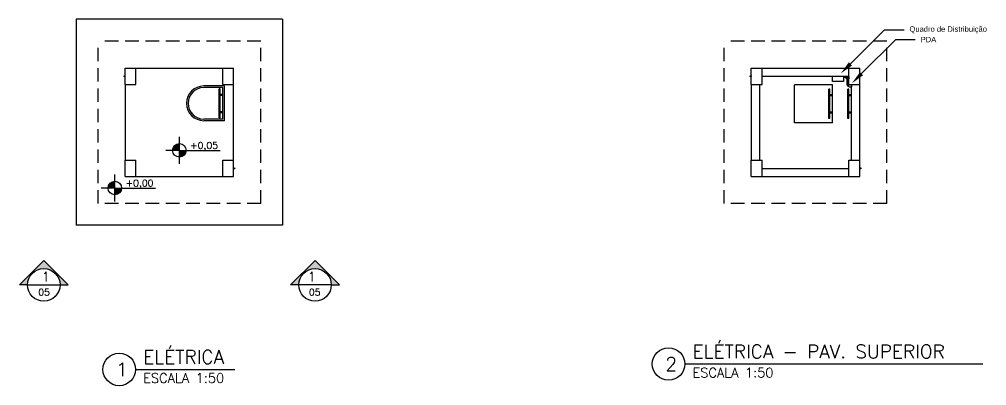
# Model space of a CAD drawing. Extents: x 0 to 7472, y -3979 to 0.
# Drawn here: x 7315.92 to 7333.74, y -3979.5 to -3972.74 of the extents above; entities that cross this region are included whole.
import ezdxf
from ezdxf import colors
from ezdxf.entities.mleader import LeaderData, LeaderLine
from ezdxf.math import Vec2, Vec3

# ---------------------------------------------------------------- set-up
doc = ezdxf.new("R2010")
doc.units = 0
doc.linetypes.add('CACHE', pattern=[0.375, 0.25, -0.125])
doc.linetypes.add('CONTINU', pattern=[0])
doc.layers.get('0').update_dxf_attribs({"linetype": 'CONTINUOUS'})
for name, color, linetype in [('Arquitetônico - Cotas', 1, 'CONTINUOUS'), ('Arquitetônico - Projeção Telhado', 253, 'CACHE'), ('Símbolos - Indicação Fachada Elevação Vista', 7, 'CONTINUOUS')]:
    doc.layers.add(name, color=color, linetype=linetype)
for name, color, linetype, lineweight in [('Arquitetônico - Desnível', 8, 'CONTINUOUS', 20), ('Arquitetônico - Mobiliário', 253, 'CONTINU', 5), ('Elétrica', 2, 'CONTINUOUS', 20), ('Estrutural - Pilares', 6, 'CONTINUOUS', 30)]:
    doc.layers.add(name, color=color, linetype=linetype, lineweight=lineweight)
doc.styles.add('ROMANS', font='romans.shx', dxfattribs={"height": 0.3})
doc.styles.get("Standard").update_dxf_attribs({"font": 'arial.ttf', "height": 0.15})

msp = doc.modelspace()

# ---------------------------------------------------------------- hatches: boundary and pattern name
at = {"lineweight": -2}
h = msp.add_hatch(color=256, dxfattribs=at)
h.dxf.hatch_style = 1
h.paths.add_polyline_path([(7316.365100636591, -3977.18533435327), (7315.915100636579, -3977.635334353282), (7316.065100636544, -3977.635334353282, -1), (7316.665100636579, -3977.635334353282), (7316.815100636602, -3977.635334353282)])
h = msp.add_hatch(color=256, dxfattribs=at)
h.dxf.hatch_style = 1
h.paths.add_polyline_path([(7321.365100636571, -3977.18533435327), (7321.815100636582, -3977.635334353282), (7321.665100636617, -3977.635334353282, 1), (7321.065100636582, -3977.635334353282), (7320.915100636559, -3977.635334353282)])
at = {"layer": 'Símbolos - Indicação Fachada Elevação Vista', "lineweight": -2}
h = msp.add_hatch(color=256, dxfattribs=at)
h.dxf.hatch_style = 1
h.paths.add_polyline_path([(7318.86510063658, -3975.154153045663), (7318.86510063658, -3975.029153045663, 0.4142135623730951), (7318.74010063658, -3975.154153045663)])
h = msp.add_hatch(color=256, dxfattribs=at)
h.dxf.hatch_style = 1
h.paths.add_polyline_path([(7318.86510063658, -3975.154153045663), (7318.86510063658, -3975.279153045663, 0.4142135623730951), (7318.99010063658, -3975.154153045663)])
h = msp.add_hatch(color=256, dxfattribs=at)
h.dxf.hatch_style = 1
h.paths.add_polyline_path([(7317.675367766837, -3975.848495734557), (7317.675367766837, -3975.723495734557, 0.4142135623730951), (7317.550367766837, -3975.848495734557)])
h = msp.add_hatch(color=256, dxfattribs=at)
h.dxf.hatch_style = 1
h.paths.add_polyline_path([(7317.675367766837, -3975.848495734557), (7317.675367766837, -3975.973495734557, 0.4142135623730951), (7317.800367766837, -3975.848495734557)])

# ---------------------------------------------------------------- linework, layer by layer
at = {"lineweight": -2}
for p, q in [((7315.915100636579, -3977.635334353282), (7316.365100636591, -3977.18533435327)), ((7316.815100636602, -3977.635334353282), (7316.365100636591, -3977.18533435327)), ((7320.915100636559, -3977.635334353282), (7321.365100636571, -3977.18533435327)), ((7321.815100636582, -3977.635334353282), (7321.365100636571, -3977.18533435327)), ((7316.065100636544, -3977.635334353282), (7315.915100636579, -3977.635334353282)), ((7316.065100636544, -3977.635334353282), (7316.815100636602, -3977.635334353282)), ((7321.665100636617, -3977.635334353282), (7320.915100636559, -3977.635334353282)), ((7321.665100636617, -3977.635334353282), (7321.815100636582, -3977.635334353282)), ((7318.055711189773, -3979.195005099208), (7319.884549286753, -3979.195005099208)), ((7328.180262222262, -3979.095005099209), (7333.675852569231, -3979.09500509921))]:
    msp.add_line(p, q, dxfattribs=at)
for centre in [(7316.365100636591, -3977.635334353282), (7321.365100636571, -3977.635334353282), (7317.755711189785, -3979.195005099208), (7327.880262222274, -3979.095005099209)]:
    msp.add_circle(centre, 0.3, dxfattribs=at)
at = {"layer": 'Arquitetônico - Cotas', "lineweight": -2}
for p, q in [((7331.152059840031, -3973.810333206493), (7331.104580589136, -3973.810333206493)), ((7331.167156877292, -3973.835334121193), (7331.167156877292, -3973.920399252842)), ((7331.192156877291, -3973.835334121193), (7331.192156877291, -3973.920399252843))]:
    msp.add_line(p, q, dxfattribs=at)
for centre, radius in [((7317.85510063658, -3973.785334353247), 0.01), ((7329.394580589138, -3973.785334353281), 0.01), ((7331.179580705182, -3973.810334237237), 0.0125), ((7319.87510063658, -3975.485334353253), 0.01), ((7331.414580589138, -3975.485334353287), 0.01)]:
    msp.add_circle(centre, radius, dxfattribs=at)
at = {"layer": 'Arquitetônico - Desnível', "lineweight": -2}
for p, q in [((7316.965100636578, -3972.73533435328), (7316.965100636578, -3976.535334353282)), ((7320.765100636581, -3972.735334353281), (7316.965100636578, -3972.73533435328)), ((7320.765100636582, -3972.735334353281), (7320.765100636581, -3976.535334353282)), ((7318.065100636581, -3973.635334353281), (7319.66510063658, -3973.635334353281)), ((7329.604580589139, -3973.635334353281), (7331.204580589138, -3973.635334353281)), ((7329.604580589138, -3973.785334353282), (7331.204580589138, -3973.785334353282)), ((7317.86510063658, -3973.935334353281), (7317.86510063658, -3975.335334353281)), ((7319.86510063658, -3975.335334353281), (7319.865100636579, -3973.935334353281)), ((7329.404580589138, -3973.935334353281), (7329.404580589138, -3975.335334353281)), ((7329.554580589137, -3973.935334353282), (7329.554580589137, -3975.335334353282)), ((7330.204678926177, -3974.643015014276), (7330.204678926179, -3973.943015014276)), ((7330.904678926177, -3973.943015014276), (7330.20467892618, -3973.943015014277)), ((7330.904678926177, -3974.643015014276), (7330.904678926177, -3973.943015014277)), ((7331.254580589138, -3975.335334353282), (7331.254580589137, -3973.935334353282)), ((7331.404580589138, -3975.335334353281), (7331.404580589137, -3973.935334353281)), ((7330.904678926177, -3974.643015014276), (7330.204678926177, -3974.643015014276)), ((7329.604580589137, -3975.485334353282), (7331.204580589138, -3975.485334353282)), ((7318.06510063658, -3975.635334353281), (7319.66510063658, -3975.635334353281)), ((7329.604580589138, -3975.635334353281), (7331.204580589138, -3975.635334353281)), ((7320.765100636581, -3976.535334353281), (7316.965100636578, -3976.535334353281))]:
    msp.add_line(p, q, dxfattribs=at)
at = {"layer": 'Arquitetônico - Mobiliário', "lineweight": -2}
for p, q in [((7319.69510063658, -3973.965334353281), (7319.31510063658, -3973.965334353281)), ((7319.66510063658, -3973.995334353282), (7319.31510063658, -3973.995334353282)), ((7319.615100636581, -3974.015334353282), (7319.595100636579, -3974.015334353281)), ((7319.595100636579, -3974.555334353281), (7319.595100636579, -3974.015334353281)), ((7319.615100636581, -3974.555334353281), (7319.615100636581, -3974.015334353281)), ((7319.66510063658, -3974.575334353281), (7319.66510063658, -3973.995334353282)), ((7319.695100636579, -3974.605334353281), (7319.695100636581, -3973.965334353282)), ((7330.854678926178, -3974.023015014277), (7330.834678926177, -3974.023015014276)), ((7330.834678926177, -3974.563015014276), (7330.834678926176, -3974.023015014276)), ((7330.854678926178, -3974.563015014276), (7330.854678926178, -3974.023015014276)), ((7331.204580589138, -3974.023015014277), (7331.184580589136, -3974.023015014276)), ((7331.184580589136, -3974.563015014276), (7331.184580589135, -3974.023015014276)), ((7331.204580589138, -3974.563015014276), (7331.204580589138, -3974.023015014276)), ((7319.61510063658, -3974.115334353281), (7319.66510063658, -3974.115334353281)), ((7319.61510063658, -3974.135334353281), (7319.66510063658, -3974.135334353281)), ((7330.854678926177, -3974.123015014276), (7330.904678926177, -3974.123015014276)), ((7330.854678926177, -3974.143015014276), (7330.904678926177, -3974.143015014276)), ((7331.204580589137, -3974.123015014276), (7331.254580589137, -3974.123015014276)), ((7331.204580589137, -3974.143015014276), (7331.254580589137, -3974.143015014276)), ((7319.61510063658, -3974.435334353281), (7319.66510063658, -3974.435334353281)), ((7319.61510063658, -3974.455334353281), (7319.66510063658, -3974.455334353281)), ((7330.854678926177, -3974.443015014276), (7330.904678926177, -3974.443015014276)), ((7331.204580589137, -3974.443015014276), (7331.254580589137, -3974.443015014276)), ((7319.66510063658, -3974.575334353281), (7319.31510063658, -3974.575334353281)), ((7319.695100636579, -3974.605334353281), (7319.31510063658, -3974.605334353281)), ((7319.615100636582, -3974.55533435328), (7319.595100636579, -3974.555334353281)), ((7330.854678926179, -3974.563015014275), (7330.834678926177, -3974.563015014276)), ((7330.854678926177, -3974.463015014276), (7330.904678926177, -3974.463015014276)), ((7331.204580589138, -3974.563015014275), (7331.184580589136, -3974.563015014276)), ((7331.204580589137, -3974.463015014276), (7331.254580589137, -3974.463015014276))]:
    msp.add_line(p, q, dxfattribs=at)
for radius in [0.3200000000003638, 0.2900000000003637]:
    msp.add_arc((7319.31510063658, -3974.285334353281), radius, 90, 270, dxfattribs=at)
at = {"layer": 'Arquitetônico - Projeção Telhado', "lineweight": -2}
for p, q in [((7320.365100636582, -3973.135334353281), (7317.36510063658, -3973.135334353282)), ((7317.365100636581, -3976.135334353283), (7317.36510063658, -3973.135334353282)), ((7320.36510063658, -3976.135334353283), (7320.36510063658, -3973.135334353282)), ((7331.90458058914, -3973.135334353281), (7328.904580589138, -3973.135334353282)), ((7328.904580589139, -3976.135334353283), (7328.904580589138, -3973.135334353282)), ((7331.904580589138, -3976.135334353283), (7331.904580589138, -3973.135334353282)), ((7320.365100636582, -3976.135334353283), (7317.36510063658, -3976.135334353282)), ((7331.90458058914, -3976.135334353283), (7328.904580589138, -3976.135334353282))]:
    msp.add_line(p, q, dxfattribs=at)
at = {"layer": 'Elétrica', "lineweight": -2}
for p, q in [((7330.904580589137, -3973.885334353281), (7330.904580589136, -3973.785334353282)), ((7330.904580589136, -3973.785334353282), (7331.104580589136, -3973.785334353281)), ((7331.104580589137, -3973.885334353281), (7330.904580589137, -3973.885334353281)), ((7331.104580589137, -3973.785334353282), (7331.104580589137, -3973.885334353281)), ((7331.16708230932, -3973.920399252843), (7331.16708230932, -3973.924399069357)), ((7331.16708230932, -3973.920399252843), (7331.192081162532, -3973.920399252843)), ((7331.192081162532, -3973.920399252843), (7331.192081162532, -3973.924399069357)), ((7331.192081162532, -3973.924399069357), (7331.16708230932, -3973.924399069357)), ((7331.16833225198, -3973.926197372063), (7331.16708230932, -3973.924399069357)), ((7331.190831219871, -3973.926197372063), (7331.16833225198, -3973.926197372063)), ((7331.16833225198, -3973.926197372063), (7331.16833225198, -3973.938893608581)), ((7331.190831219871, -3973.938893608581), (7331.16833225198, -3973.938893608581)), ((7331.16958219464, -3973.940411326776), (7331.16833225198, -3973.938893608581)), ((7331.189581277211, -3973.940411326776), (7331.16958219464, -3973.940411326776)), ((7331.16958219464, -3973.942911212098), (7331.16958219464, -3973.940411326776)), ((7331.189581277211, -3973.940411326776), (7331.190831219871, -3973.938893608581)), ((7331.190831219871, -3973.926197372063), (7331.192081162532, -3973.924399069357)), ((7331.190831219871, -3973.926197372063), (7331.190831219871, -3973.938893608581))]:
    msp.add_line(p, q, dxfattribs=at)
for points in [[(7331.194656807666, -3973.835288417928), (7331.164656946919, -3973.835379824459, -0.414213562373095), (7331.154626524492, -3973.825410339721), (7331.154535117961, -3973.795410478973, -0.4142135623730951), (7331.1645046027, -3973.785380056547), (7331.194504463447, -3973.785288650016)], [(7331.193533114078, -3973.785291609619), (7331.194504463447, -3973.785288650016, -0.414213562373095), (7331.204534885873, -3973.795258134754), (7331.204626292404, -3973.825257995501, -0.414213562373095), (7331.194656807666, -3973.835288417928), (7331.193685458296, -3973.835291377531)], [(7331.244656807664, -3973.985288417928), (7331.214656946917, -3973.985379824459, -0.414213562373095), (7331.204626524491, -3973.975410339721), (7331.204535117959, -3973.945410478973, -0.4142135623730951), (7331.214504602698, -3973.935380056547), (7331.244504463445, -3973.935288650016)], [(7331.243533114076, -3973.935291609619), (7331.244504463445, -3973.935288650016, -0.414213562373095), (7331.254534885871, -3973.945258134754), (7331.254626292402, -3973.975257995502, -0.414213562373095), (7331.244656807664, -3973.985288417928), (7331.243685458295, -3973.985291377531)]]:
    msp.add_lwpolyline(points, format="xyb", dxfattribs=at)
for centre, radius, end in [((7331.197080933174, -3973.942911212098), 0.0274987385336467, 259.5864372969148), ((7331.199580818496, -3973.940411326776), 0.0099995412849623, 221.4096221133007)]:
    msp.add_arc(centre, radius, 180, end, dxfattribs=at)
at = {"layer": 'Estrutural - Pilares', "lineweight": -2}
for p, q in [((7317.86510063658, -3973.935334353281), (7317.86510063658, -3973.635334353281)), ((7317.86510063658, -3973.635334353281), (7318.06510063658, -3973.635334353281)), ((7318.06510063658, -3973.935334353281), (7318.065100636581, -3973.635334353281)), ((7319.66510063658, -3973.935334353281), (7319.66510063658, -3973.635334353281)), ((7319.66510063658, -3973.635334353281), (7319.86510063658, -3973.635334353281)), ((7319.86510063658, -3973.935334353281), (7319.865100636581, -3973.635334353281)), ((7329.404580589138, -3973.935334353281), (7329.404580589138, -3973.635334353281)), ((7329.404580589138, -3973.635334353281), (7329.604580589138, -3973.635334353281)), ((7329.604580589138, -3973.935334353281), (7329.604580589139, -3973.635334353281)), ((7331.204580589138, -3973.935334353281), (7331.204580589138, -3973.635334353281)), ((7331.204580589138, -3973.635334353281), (7331.404580589138, -3973.635334353281)), ((7331.404580589138, -3973.935334353281), (7331.404580589139, -3973.635334353281)), ((7317.86510063658, -3973.935334353281), (7318.06510063658, -3973.935334353281)), ((7319.66510063658, -3973.935334353281), (7319.86510063658, -3973.935334353281)), ((7329.404580589138, -3973.935334353281), (7329.604580589138, -3973.935334353281)), ((7331.204580589138, -3973.935334353281), (7331.404580589138, -3973.935334353281)), ((7317.86510063658, -3975.635334353281), (7317.86510063658, -3975.335334353281)), ((7317.86510063658, -3975.335334353281), (7318.06510063658, -3975.335334353281)), ((7318.06510063658, -3975.635334353281), (7318.065100636581, -3975.335334353282)), ((7319.66510063658, -3975.635334353281), (7319.66510063658, -3975.335334353281)), ((7319.66510063658, -3975.335334353281), (7319.86510063658, -3975.335334353281)), ((7319.86510063658, -3975.635334353281), (7319.865100636581, -3975.335334353282)), ((7329.404580589138, -3975.635334353281), (7329.404580589138, -3975.335334353281)), ((7329.404580589138, -3975.335334353281), (7329.604580589138, -3975.335334353281)), ((7329.604580589138, -3975.635334353281), (7329.604580589139, -3975.335334353282)), ((7331.204580589138, -3975.635334353281), (7331.204580589138, -3975.335334353281)), ((7331.204580589138, -3975.335334353281), (7331.404580589138, -3975.335334353281)), ((7331.404580589138, -3975.635334353281), (7331.404580589139, -3975.335334353282)), ((7317.86510063658, -3975.635334353281), (7318.06510063658, -3975.635334353281)), ((7319.66510063658, -3975.635334353281), (7319.86510063658, -3975.635334353281)), ((7329.404580589138, -3975.635334353281), (7329.604580589138, -3975.635334353281)), ((7331.204580589138, -3975.635334353281), (7331.404580589138, -3975.635334353281))]:
    msp.add_line(p, q, dxfattribs=at)
at = {"layer": 'Símbolos - Indicação Fachada Elevação Vista', "lineweight": -2}
for p, q in [((7318.86510063658, -3975.154153045663), (7318.86510063658, -3974.904153045663)), ((7318.86510063658, -3975.154153045663), (7318.615100636638, -3975.154153045663)), ((7318.86510063658, -3975.404153045663), (7318.86510063658, -3975.154153045663)), ((7318.86510063658, -3975.154153045663), (7318.99010063658, -3975.154153045663)), ((7318.99010063658, -3975.154153045663), (7319.615100636638, -3975.154153045663)), ((7317.675367766837, -3975.848495734557), (7317.675367766837, -3975.598495734557)), ((7317.675367766837, -3975.848495734557), (7317.425367766895, -3975.848495734557)), ((7317.675367766837, -3976.098495734557), (7317.675367766837, -3975.848495734557)), ((7317.675367766837, -3975.848495734557), (7317.800367766837, -3975.848495734557)), ((7317.800367766837, -3975.848495734557), (7318.425367766895, -3975.848495734557))]:
    msp.add_line(p, q, dxfattribs=at)
for centre in [(7318.86510063658, -3975.154153045663), (7317.675367766837, -3975.848495734557)]:
    msp.add_circle(centre, 0.125, dxfattribs=at)

# ---------------------------------------------------------------- texts
at = {"lineweight": -2, "style": 'ROMANS'}
for s, width, heights, insert, char_height, attachment_point in [('1', 1.199999999971624, [-0.175], (7316.325112221508, -3977.397303790726), 0.175, 1), ('1', 1.199999999971624, [-0.175], (7321.379400456872, -3977.397303790726), 0.175, 3), ('05', 1.199999999971624, [-0.125], (7316.263959814689, -3977.707175478164), 0.125, 1), ('05', 1.199999999971624, [-0.125], (7321.466241458473, -3977.707175478164), 0.125, 3), ('ELÉTRICA - PAV. SUPERIOR', 7.570336674507416, [-0.2976190476190476], (7328.322367270552, -3978.739354907418), 0.25, 1), ('ELÉTRICA', 7.570336674507416, [-0.2976190476190476], (7318.197816238063, -3978.839354907417), 0.25, 1), ('1', 0.3938222769647837, [-0.25], (7317.697127427754, -3979.070697537659), 0.25, 1), ('2', 0.3938222769647837, [-0.25], (7327.821678460243, -3978.97069753766), 0.25, 1)]:
    msp.add_mtext_dynamic_manual_height_columns(s, width=width, gutter_width=750, heights=heights, dxfattribs=dict(at, insert=insert, char_height=char_height, attachment_point=attachment_point))
at = {"lineweight": -2, "char_height": 0.175, "width": 765.1406733490148, "attachment_point": 7, "style": 'ROMANS'}
for insert in [(7328.322367270552, -3979.341802937457), (7318.197816238063, -3979.441802937456)]:
    msp.add_mtext('ESCALA 1:50\\P', dxfattribs=dict(at, insert=insert))
at = {"layer": 'Símbolos - Indicação Fachada Elevação Vista', "lineweight": -2, "char_height": 0.125, "attachment_point": 1, "style": 'ROMANS'}
for s, insert in [('+0,05', (7319.062528137027, -3974.99987088524)), ('+0,00', (7317.872795267283, -3975.694213574133))]:
    msp.add_mtext_dynamic_manual_height_columns(s, width=1.327887569414088, gutter_width=750, heights=[-0.1488095238095238], dxfattribs=dict(at, insert=insert))

# ---------------------------------------------------------------- leaders
at = {"layer": 'Arquitetônico - Cotas', "lineweight": -2}
ml = msp.add_multileader_mtext('Standard', dxfattribs=at)
ml.set_content('Quadro de Distribuição', color=256, style='STANDARD')
ml.set_leader_properties(color=256, linetype='BYLAYER', lineweight=-1)
ml.build(insert=Vec2(0, 0))
ml.multileader.update_dxf_attribs({"text_right_attachment_type": 6, "dogleg_length": 0.36, "arrow_head_size": 0.25})
ctx = ml.context
ctx.base_point, ctx.char_height, ctx.arrow_head_size, ctx.landing_gap_size, ctx.plane_origin = Vec3(7332.22063513777, -3972.929279804649), 0.1, 0.25, 0.1, Vec3(7331.054580589137, -3973.735334353281)
ctx.right_attachment = 6
notes = []
notes.append((ctx, [(0, (1, 1, 0), (7331.86063513777, -3972.929279804649), (1, 0), 0.36, [(0, [(7331.054580589137, -3973.735334353281)], 0, [])])]))
ctx.mtext.insert, ctx.mtext.flow_direction = Vec3(7332.32063513777, -3972.865603133434), 5
ml = msp.add_multileader_mtext('Standard', dxfattribs=at)
ml.set_content('PDA', color=256, style='STANDARD')
ml.set_leader_properties(color=256, linetype='BYLAYER', lineweight=-1)
ml.build(insert=Vec2(0, 0))
ml.multileader.update_dxf_attribs({"text_right_attachment_type": 6, "dogleg_length": 0.36, "arrow_head_size": 0.25})
ctx = ml.context
ctx.base_point, ctx.char_height, ctx.arrow_head_size, ctx.landing_gap_size, ctx.plane_origin = Vec3(7332.426932214342, -3973.108485082901), 0.1, 0.25, 0.1, Vec3(7331.260877665709, -3973.914539631534)
ctx.right_attachment = 6
notes.append((ctx, [(0, (1, 1, 0), (7332.066932214342, -3973.108485082901), (1, 0), 0.36, [(0, [(7331.260877665709, -3973.914539631534)], 0, [])])]))
ctx.mtext.insert, ctx.mtext.flow_direction = Vec3(7332.526932214342, -3973.058485082901), 5
for ctx, leaders in notes:
    for number, flags, end, landing, length, lines in leaders:
        leader = LeaderData()
        leader.index, (leader.has_last_leader_line, leader.has_dogleg_vector, leader.attachment_direction) = number, flags
        leader.last_leader_point, leader.dogleg_vector, leader.dogleg_length = Vec3(end), Vec3(landing), length
        for number, points, colour, breaks in lines:
            line = LeaderLine()
            line.index, line.vertices, line.color, line.breaks = number, Vec3.list(points), colors.encode_raw_color(colour), breaks
            leader.lines.append(line)
        ctx.leaders.append(leader)

doc.saveas('drawing.dxf')
